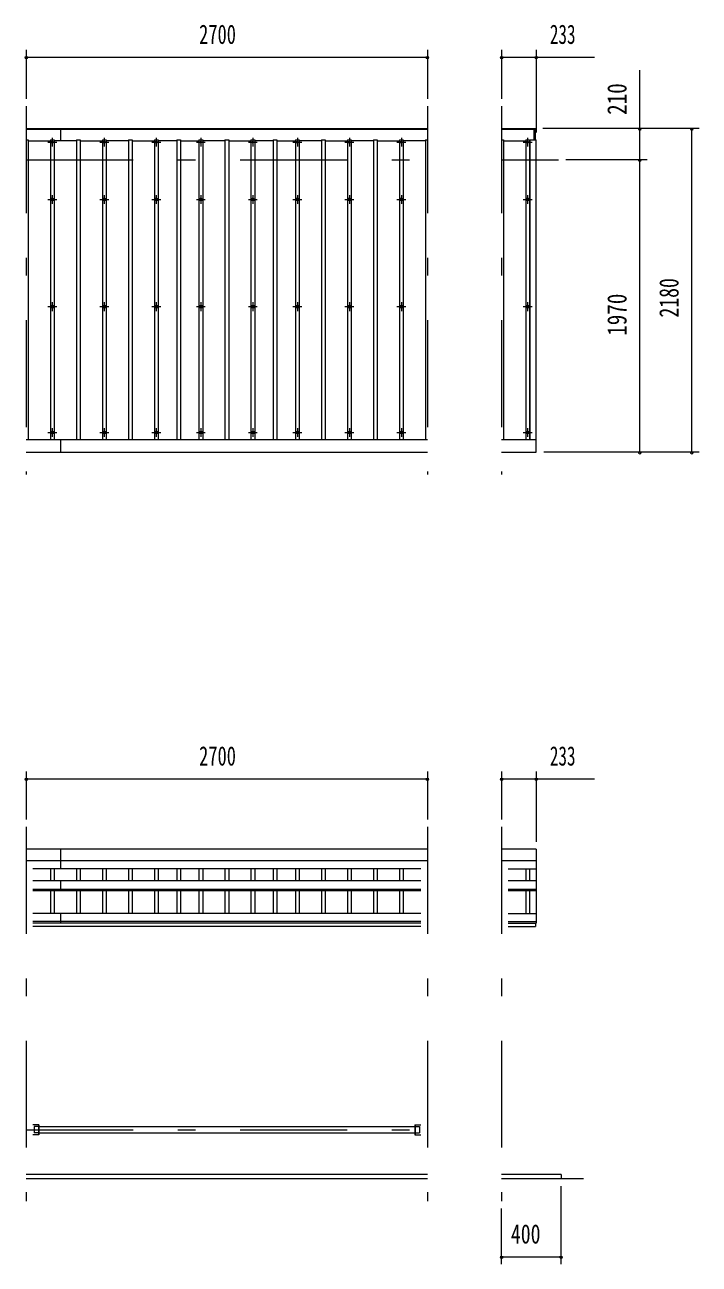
# Model space of a CAD drawing. Units: millimetres, scale not verified. Extents: x -25339 to 25345, y -10500 to 10500.
# Drawn here: x -10441 to -5901, y 1220 to 9567 of the extents above; entities that cross this region are included whole.
import ezdxf
from ezdxf.enums import TextEntityAlignment as Align

# ---------------------------------------------------------------- set-up
doc = ezdxf.new("R2010")
doc.units = ezdxf.units.MM
doc.header["$LTSCALE"] = 60
doc.linetypes.add('USER3', pattern=[24, 12, -5, 2, -5])
for name, color, linetype, lineweight in [('0-2_1-05BOLD', 7, 'Continuous', 18), ('0-3_1-25CENTER', 3, 'USER3', 18), ('0-4_1-45THIN', 4, 'Continuous', 18), ('0-5_1-55DIM', 3, 'Continuous', 18)]:
    doc.layers.add(name, color=color, linetype=linetype, lineweight=lineweight)
doc.styles.add('ＭＳ ゴシック', font='')
doc.styles.get('ＭＳ ゴシック').set_extended_font_data('MS Gothic')

msp = doc.modelspace()

# ---------------------------------------------------------------- linework, layer by layer
at = {"layer": '0-2_1-05BOLD'}
for p, q in [((-10431.28, 8867.67), (-7731.28, 8867.67)), ((-10431.28, 8862.67), (-7731.28, 8862.67)), ((-10201.28, 8867.67), (-10201.28, 8784.63)), ((-7231.28, 8867.67), (-7003.28, 8867.67)), ((-7231.28, 8862.67), (-7013.28, 8862.67)), ((-7013.28, 8790.67), (-7013.28, 8867.67)), ((-7003.28, 8790.67), (-7003.28, 8867.67)), ((-7038.28, 8790.67), (-6998.28, 8790.67)), ((-7038.28, 6773.43), (-7038.28, 8790.67)), ((-10431.28, 6773.43), (-7731.28, 6773.43)), ((-10201.27, 6773.43), (-10201.27, 6687.67)), ((-7231.28, 6773.43), (-6998.28, 6773.43)), ((-10431.28, 6687.67), (-7731.28, 6687.67)), ((-7731.28, 4014.67), (-10431.28, 4014.67)), ((-10201.27, 4014.67), (-10201.27, 3882.27)), ((-6998.28, 4014.67), (-7231.28, 4014.67)), ((-6998.28, 4014.67), (-6998.28, 3515.47)), ((-10431.28, 3937.52), (-7731.28, 3937.52)), ((-7231.28, 3937.52), (-6998.28, 3937.52)), ((-7775.83, 3882.27), (-10386.73, 3882.27)), ((-7186.73, 3882.27), (-6998.28, 3882.27)), ((-10386.73, 3802.96), (-7775.83, 3802.96)), ((-10201.27, 3802.96), (-10201.27, 3737.03)), ((-7186.73, 3802.96), (-6998.28, 3802.96)), ((-10386.73, 3745.26), (-7775.83, 3745.26)), ((-10386.73, 3737.03), (-7775.83, 3737.03)), ((-7186.73, 3745.26), (-6998.28, 3745.26)), ((-7186.73, 3737.03), (-6998.28, 3737.03)), ((-7775.83, 3582.44), (-10386.73, 3582.44)), ((-7775.83, 3527.34), (-10386.73, 3527.34)), ((-7775.83, 3515.47), (-10386.73, 3515.47)), ((-10201.27, 3582.44), (-10201.27, 3515.47)), ((-7186.73, 3582.44), (-6998.28, 3582.44)), ((-7186.73, 3527.34), (-6998.28, 3527.34)), ((-7186.73, 3515.47), (-6998.28, 3515.47)), ((-7003.28, 3515.47), (-7003.28, 3494.67)), ((-7775.83, 3494.67), (-10386.73, 3494.67)), ((-7186.73, 3494.67), (-7003.28, 3494.67)), ((-10346.73, 2157.67), (-10386.73, 2157.67)), ((-10349.93, 2146.02), (-10378.78, 2146.02)), ((-10378.78, 2146.02), (-10378.78, 2103.32)), ((-10349.93, 2103.32), (-10378.78, 2103.32)), ((-10349.93, 2157.67), (-10349.93, 2091.67)), ((-10346.73, 2146.02), (-7815.83, 2146.02)), ((-10346.73, 2103.32), (-7815.83, 2103.32)), ((-7815.83, 2157.67), (-7775.83, 2157.67)), ((-7815.83, 2157.67), (-7815.83, 2091.67)), ((-7815.83, 2091.67), (-7775.83, 2091.67)), ((-7812.63, 2157.67), (-7812.63, 2091.67)), ((-7812.63, 2146.02), (-7783.78, 2146.02)), ((-7812.63, 2103.32), (-7783.78, 2103.32)), ((-7783.78, 2146.02), (-7783.78, 2103.32)), ((-7731.28, 1824.67), (-10431.28, 1824.67)), ((-7731.28, 1794.67), (-10431.28, 1794.67)), ((-6831.28, 1824.67), (-7231.28, 1824.67)), ((-6681.28, 1794.67), (-7231.28, 1794.67)), ((-6831.28, 1824.67), (-6831.28, 1794.67))]:
    msp.add_line(p, q, dxfattribs=at)
for points in [[(-7231.28, 6687.67), (-6998.28, 6687.67), (-6998.28, 8790.67)], [(-10346.73, 2157.67), (-10346.73, 2091.67), (-10386.73, 2091.67)]]:
    msp.add_lwpolyline(points, dxfattribs=at)
for centre in [(-10256.28, 8390.17), (-9906.28, 8390.17), (-9556.28, 8390.17), (-9256.28, 8390.17), (-8906.28, 8390.17), (-8606.27, 8390.17), (-8256.28, 8390.17), (-7906.28, 8390.17), (-7056.27, 8390.17), (-10256.28, 7668.51), (-9906.28, 7668.51), (-9556.28, 7668.51), (-9256.28, 7668.51), (-8906.28, 7668.51), (-8606.27, 7668.51), (-8256.28, 7668.51), (-7906.28, 7668.51), (-7056.27, 7668.51), (-10256.28, 6820.85), (-9906.28, 6820.85), (-9556.28, 6820.85), (-9256.28, 6820.85), (-8906.28, 6820.85), (-8606.27, 6820.85), (-8256.28, 6820.85), (-7906.28, 6820.85), (-7056.27, 6820.85)]:
    msp.add_circle(centre, 10, dxfattribs=at)
for centre, start, end in [((-10256.28, 8765.7), 46.39838, 133.60162), ((-10256.28, 8786.71), 226.3961, 313.6039), ((-9906.28, 8765.7), 46.39838, 133.60162), ((-9906.28, 8786.71), 226.3961, 313.6039), ((-9556.28, 8765.7), 46.39838, 133.60162), ((-9556.28, 8786.71), 226.3961, 313.6039), ((-9256.28, 8765.7), 46.39838, 133.60162), ((-9256.28, 8786.71), 226.3961, 313.6039), ((-8906.28, 8765.7), 46.39838, 133.60162), ((-8906.28, 8786.71), 226.3961, 313.6039), ((-8606.27, 8765.7), 46.39838, 133.60162), ((-8606.27, 8786.71), 226.3961, 313.6039), ((-8256.28, 8765.7), 46.39838, 133.60162), ((-8256.28, 8786.71), 226.3961, 313.6039), ((-7906.28, 8765.7), 46.39838, 133.60162), ((-7906.28, 8786.71), 226.3961, 313.6039), ((-7056.27, 8765.7), 46.39838, 133.60162), ((-7056.27, 8786.71), 226.3961, 313.6039)]:
    msp.add_arc(centre, 14.5, start, end, dxfattribs=at)
at = {"layer": '0-3_1-25CENTER'}
for p, q in [((-10431.28, 9017.67), (-10431.28, 6537.67)), ((-7731.28, 9017.67), (-7731.28, 6537.67)), ((-7231.28, 9017.67), (-7231.28, 6537.67)), ((-10286.27, 8776.2), (-10226.28, 8776.2)), ((-10256.28, 8806.2), (-10256.28, 8746.2)), ((-9936.28, 8776.2), (-9876.28, 8776.2)), ((-9906.28, 8806.2), (-9906.28, 8746.2)), ((-9586.28, 8776.2), (-9526.28, 8776.2)), ((-9556.28, 8806.2), (-9556.28, 8746.2)), ((-9286.28, 8776.2), (-9226.28, 8776.2)), ((-9256.28, 8806.2), (-9256.28, 8746.2)), ((-8936.28, 8776.2), (-8876.28, 8776.2)), ((-8906.28, 8806.2), (-8906.28, 8746.2)), ((-8636.28, 8776.2), (-8576.28, 8776.2)), ((-8606.27, 8806.2), (-8606.27, 8746.2)), ((-8286.27, 8776.2), (-8226.27, 8776.2)), ((-8256.28, 8806.2), (-8256.28, 8746.2)), ((-7936.27, 8776.2), (-7876.28, 8776.2)), ((-7906.28, 8806.2), (-7906.28, 8746.2)), ((-7086.28, 8776.2), (-7026.27, 8776.2)), ((-7056.27, 8806.2), (-7056.27, 8746.2)), ((-10431.28, 8657.67), (-7731.28, 8657.67)), ((-7231.28, 8657.67), (-6848.28, 8657.67)), ((-10286.27, 8390.17), (-10226.27, 8390.17)), ((-10256.28, 8420.17), (-10256.28, 8360.17)), ((-9936.28, 8390.17), (-9876.28, 8390.17)), ((-9906.28, 8420.17), (-9906.28, 8360.17)), ((-9586.28, 8390.17), (-9526.28, 8390.17)), ((-9556.28, 8420.17), (-9556.28, 8360.17)), ((-9286.28, 8390.17), (-9226.28, 8390.17)), ((-9256.28, 8420.17), (-9256.28, 8360.17)), ((-8936.28, 8390.17), (-8876.28, 8390.17)), ((-8906.28, 8420.17), (-8906.28, 8360.17)), ((-8636.28, 8390.17), (-8576.28, 8390.17)), ((-8606.27, 8420.17), (-8606.27, 8360.17)), ((-8286.27, 8390.17), (-8226.27, 8390.17)), ((-8256.28, 8420.17), (-8256.28, 8360.17)), ((-7936.27, 8390.17), (-7876.28, 8390.17)), ((-7906.28, 8420.17), (-7906.28, 8360.17)), ((-7086.28, 8390.17), (-7026.27, 8390.17)), ((-7056.27, 8420.17), (-7056.27, 8360.17)), ((-10256.28, 7698.51), (-10256.28, 7638.51)), ((-9906.28, 7698.51), (-9906.28, 7638.51)), ((-9556.28, 7698.51), (-9556.28, 7638.51)), ((-9256.28, 7698.51), (-9256.28, 7638.51)), ((-8906.28, 7698.51), (-8906.28, 7638.51)), ((-8606.27, 7698.51), (-8606.27, 7638.51)), ((-8256.28, 7698.51), (-8256.28, 7638.51)), ((-7906.28, 7698.51), (-7906.28, 7638.51)), ((-7056.27, 7698.51), (-7056.27, 7638.51)), ((-10286.27, 7668.51), (-10226.27, 7668.51)), ((-9936.28, 7668.51), (-9876.28, 7668.51)), ((-9586.28, 7668.51), (-9526.28, 7668.51)), ((-9286.28, 7668.51), (-9226.28, 7668.51)), ((-8936.28, 7668.51), (-8876.28, 7668.51)), ((-8636.28, 7668.51), (-8576.28, 7668.51)), ((-8286.27, 7668.51), (-8226.27, 7668.51)), ((-7936.27, 7668.51), (-7876.28, 7668.51)), ((-7086.28, 7668.51), (-7026.27, 7668.51)), ((-10256.28, 6850.85), (-10256.28, 6790.85)), ((-9906.28, 6850.85), (-9906.28, 6790.85)), ((-9556.28, 6850.85), (-9556.28, 6790.85)), ((-9256.28, 6850.85), (-9256.28, 6790.85)), ((-8906.28, 6850.85), (-8906.28, 6790.85)), ((-8606.27, 6850.85), (-8606.27, 6790.85)), ((-8256.28, 6850.85), (-8256.28, 6790.85)), ((-7906.28, 6850.85), (-7906.28, 6790.85)), ((-7056.27, 6850.85), (-7056.27, 6790.85)), ((-10286.27, 6820.85), (-10226.27, 6820.85)), ((-9936.28, 6820.85), (-9876.28, 6820.85)), ((-9586.28, 6820.85), (-9526.28, 6820.85)), ((-9286.28, 6820.85), (-9226.28, 6820.85)), ((-8936.28, 6820.85), (-8876.28, 6820.85)), ((-8636.28, 6820.85), (-8576.28, 6820.85)), ((-8286.27, 6820.85), (-8226.27, 6820.85)), ((-7936.27, 6820.85), (-7876.28, 6820.85)), ((-7086.28, 6820.85), (-7026.27, 6820.85)), ((-10431.28, 4164.67), (-10431.28, 1644.67)), ((-7731.28, 4164.67), (-7731.28, 1644.67)), ((-7231.28, 4164.67), (-7231.28, 1644.67)), ((-10431.28, 2124.67), (-7731.28, 2124.67))]:
    msp.add_line(p, q, dxfattribs=at)
at = {"layer": '0-4_1-45THIN'}
for p, q in [((-10418.78, 8784.63), (-10268.78, 8784.63)), ((-10268.78, 8790.67), (-10268.78, 6773.43)), ((-10093.78, 8784.63), (-10243.78, 8784.63)), ((-10093.78, 8790.67), (-10093.78, 6773.43)), ((-10068.78, 8784.63), (-9918.78, 8784.63)), ((-9918.78, 8790.67), (-9918.78, 6773.43)), ((-9743.78, 8784.63), (-9893.77, 8784.63)), ((-9743.78, 8790.67), (-9743.78, 6773.43)), ((-9718.78, 8784.63), (-9568.77, 8784.63)), ((-9568.77, 8790.67), (-9568.77, 6773.43)), ((-9418.78, 8784.63), (-9543.77, 8784.63)), ((-9418.78, 8790.67), (-9418.78, 6773.43)), ((-9393.78, 8784.63), (-9268.78, 8784.63)), ((-9268.78, 8790.67), (-9268.78, 6773.43)), ((-9093.78, 8784.63), (-9243.77, 8784.63)), ((-9093.78, 8790.67), (-9093.78, 6773.43)), ((-9068.78, 8784.63), (-8918.78, 8784.63)), ((-8918.78, 8790.67), (-8918.78, 6773.43)), ((-8768.78, 8784.63), (-8893.77, 8784.63)), ((-8768.78, 8790.67), (-8768.78, 6773.43)), ((-8743.78, 8784.63), (-8618.78, 8784.63)), ((-8618.78, 8790.67), (-8618.78, 6773.43)), ((-8443.78, 8784.63), (-8593.77, 8784.63)), ((-8443.78, 8790.67), (-8443.78, 6773.43)), ((-8418.77, 8784.63), (-8268.78, 8784.63)), ((-8268.78, 8790.67), (-8268.78, 6773.43)), ((-8093.78, 8784.63), (-8243.78, 8784.63)), ((-8093.78, 8790.67), (-8093.78, 6773.43)), ((-8068.78, 8784.63), (-7918.78, 8784.63)), ((-7918.78, 8790.67), (-7918.78, 6773.43)), ((-7743.78, 8784.63), (-7893.78, 8784.63)), ((-7743.77, 8790.67), (-7743.77, 6773.43)), ((-7743.77, 8790.67), (-7731.28, 8790.67)), ((-7218.77, 8784.63), (-7068.77, 8784.63)), ((-7068.77, 8790.67), (-7068.77, 6773.43)), ((-7038.28, 8775.67), (-7043.77, 8775.67)), ((-10268.78, 3882.27), (-10268.78, 3802.96)), ((-10243.77, 3882.27), (-10243.77, 3802.96)), ((-10093.78, 3882.27), (-10093.78, 3802.96)), ((-10068.78, 3882.27), (-10068.78, 3802.96)), ((-9918.78, 3882.27), (-9918.78, 3802.96)), ((-9893.78, 3882.27), (-9893.78, 3802.96)), ((-9743.78, 3882.27), (-9743.78, 3802.96)), ((-9718.78, 3882.27), (-9718.78, 3802.96)), ((-9568.78, 3882.27), (-9568.78, 3802.96)), ((-9543.78, 3882.27), (-9543.78, 3802.96)), ((-9418.78, 3882.27), (-9418.78, 3802.96)), ((-9393.78, 3882.27), (-9393.78, 3802.96)), ((-9268.78, 3882.27), (-9268.78, 3802.96)), ((-9243.78, 3882.27), (-9243.78, 3802.96)), ((-9093.78, 3882.27), (-9093.78, 3802.96)), ((-9068.77, 3882.27), (-9068.77, 3802.96)), ((-8918.78, 3882.27), (-8918.78, 3802.96)), ((-8893.78, 3882.27), (-8893.78, 3802.96)), ((-8768.77, 3882.27), (-8768.77, 3802.96)), ((-8743.77, 3882.27), (-8743.77, 3802.96)), ((-8618.78, 3882.27), (-8618.78, 3802.96)), ((-8593.78, 3882.27), (-8593.78, 3802.96)), ((-8443.77, 3882.27), (-8443.77, 3802.96)), ((-8418.77, 3882.27), (-8418.77, 3802.96)), ((-8268.78, 3882.27), (-8268.78, 3802.96)), ((-8243.78, 3882.27), (-8243.78, 3802.96)), ((-8093.78, 3882.27), (-8093.78, 3802.96)), ((-8068.77, 3882.27), (-8068.77, 3802.96)), ((-7918.78, 3882.27), (-7918.78, 3802.96)), ((-7893.77, 3882.27), (-7893.77, 3802.96)), ((-7068.77, 3882.27), (-7068.77, 3802.96)), ((-7043.78, 3882.27), (-7043.78, 3802.96)), ((-10268.78, 3737.03), (-10268.78, 3582.44)), ((-10243.77, 3737.03), (-10243.77, 3582.44)), ((-10093.78, 3737.03), (-10093.78, 3582.44)), ((-10068.78, 3737.03), (-10068.78, 3582.44)), ((-9918.78, 3737.03), (-9918.78, 3582.44)), ((-9893.78, 3737.03), (-9893.78, 3582.44)), ((-9743.78, 3737.03), (-9743.78, 3582.44)), ((-9718.78, 3737.03), (-9718.78, 3582.44)), ((-9568.78, 3737.03), (-9568.78, 3582.44)), ((-9543.78, 3737.03), (-9543.78, 3582.44)), ((-9418.78, 3737.03), (-9418.78, 3582.44)), ((-9393.78, 3737.03), (-9393.78, 3582.44)), ((-9268.78, 3737.03), (-9268.78, 3582.44)), ((-9243.78, 3737.03), (-9243.78, 3582.44)), ((-9093.78, 3737.03), (-9093.78, 3582.44)), ((-9068.77, 3737.03), (-9068.77, 3582.44)), ((-8918.78, 3737.03), (-8918.78, 3582.44)), ((-8893.78, 3737.03), (-8893.78, 3582.44)), ((-8768.77, 3737.03), (-8768.77, 3582.44)), ((-8743.77, 3737.03), (-8743.77, 3582.44)), ((-8618.78, 3737.03), (-8618.78, 3582.44)), ((-8593.78, 3737.03), (-8593.78, 3582.44)), ((-8443.77, 3737.03), (-8443.77, 3582.44)), ((-8418.77, 3737.03), (-8418.77, 3582.44)), ((-8268.78, 3737.03), (-8268.78, 3582.44)), ((-8243.78, 3737.03), (-8243.78, 3582.44)), ((-8093.78, 3737.03), (-8093.78, 3582.44)), ((-8068.77, 3737.03), (-8068.77, 3582.44)), ((-7918.78, 3737.03), (-7918.78, 3582.44)), ((-7893.77, 3737.03), (-7893.77, 3582.44)), ((-7068.77, 3737.03), (-7068.77, 3582.44)), ((-7043.78, 3737.03), (-7043.78, 3582.44))]:
    msp.add_line(p, q, dxfattribs=at)
for points in [[(-10431.28, 8790.67), (-10418.78, 8790.67), (-10418.78, 6773.43)], [(-10268.78, 8790.67), (-10243.78, 8790.67), (-10243.78, 6773.43)], [(-10093.78, 8790.67), (-10068.78, 8790.67), (-10068.78, 6773.43)], [(-9918.78, 8790.67), (-9893.77, 8790.67), (-9893.77, 6773.43)], [(-9743.78, 8790.67), (-9718.78, 8790.67), (-9718.78, 6773.43)], [(-9568.77, 8790.67), (-9543.77, 8790.67), (-9543.77, 6773.43)], [(-9418.78, 8790.67), (-9393.78, 8790.67), (-9393.78, 6773.43)], [(-9268.78, 8790.67), (-9243.77, 8790.67), (-9243.77, 6773.43)], [(-9093.78, 8790.67), (-9068.78, 8790.67), (-9068.78, 6773.43)], [(-8918.78, 8790.67), (-8893.77, 8790.67), (-8893.77, 6773.43)], [(-8768.78, 8790.67), (-8743.78, 8790.67), (-8743.78, 6773.43)], [(-8618.78, 8790.67), (-8593.77, 8790.67), (-8593.77, 6773.43)], [(-8443.78, 8790.67), (-8418.77, 8790.67), (-8418.77, 6773.43)], [(-8268.78, 8790.67), (-8243.78, 8790.67), (-8243.78, 6773.43)], [(-8093.78, 8790.67), (-8068.78, 8790.67), (-8068.78, 6773.43)], [(-7918.78, 8790.67), (-7893.78, 8790.67), (-7893.78, 6773.43)], [(-7231.28, 8790.67), (-7218.77, 8790.67), (-7218.77, 6773.43)], [(-7068.77, 8790.67), (-7043.77, 8790.67), (-7043.77, 6773.43)]]:
    msp.add_lwpolyline(points, dxfattribs=at)
at = {"layer": '0-5_1-55DIM'}
for p, q in [((-10421.28, 9348.67), (-10441.28, 9348.67)), ((-10431.28, 9398.67), (-10431.28, 9067.67)), ((-10431.28, 9348.67), (-7731.28, 9348.67)), ((-7721.28, 9348.67), (-7741.28, 9348.67)), ((-7731.28, 9398.67), (-7731.28, 9067.67)), ((-7221.28, 9348.67), (-7241.28, 9348.67)), ((-7231.28, 9398.67), (-7231.28, 9067.67)), ((-7231.28, 9348.67), (-6998.28, 9348.67)), ((-6988.28, 9348.67), (-7008.28, 9348.67)), ((-6998.28, 9398.67), (-6998.28, 8840.67)), ((-6998.28, 9348.67), (-6605.78, 9348.67)), ((-6301.29, 8867.67), (-6301.29, 9260.17)), ((-5901.28, 8867.67), (-6953.28, 8867.67)), ((-6291.29, 8867.67), (-6311.29, 8867.67)), ((-6301.29, 8657.67), (-6301.29, 8867.67)), ((-5941.28, 8867.67), (-5961.28, 8867.67)), ((-5951.28, 6687.67), (-5951.28, 8867.67)), ((-6251.29, 8657.67), (-6798.28, 8657.67)), ((-6291.29, 8657.67), (-6311.29, 8657.67)), ((-6301.29, 6687.67), (-6301.29, 8657.67)), ((-5901.28, 6687.67), (-6948.28, 6687.67)), ((-6291.29, 6687.67), (-6311.29, 6687.67)), ((-5941.28, 6687.67), (-5961.28, 6687.67)), ((-10431.28, 4538.67), (-10431.28, 4214.67)), ((-7731.28, 4538.67), (-7731.28, 4214.67)), ((-7231.28, 4538.67), (-7231.28, 4214.67)), ((-6998.28, 4538.67), (-6998.28, 4064.67)), ((-10421.28, 4488.67), (-10441.28, 4488.67)), ((-10431.28, 4488.67), (-7731.28, 4488.67)), ((-7721.28, 4488.67), (-7741.28, 4488.67)), ((-7221.28, 4488.67), (-7241.28, 4488.67)), ((-7231.28, 4488.67), (-6998.28, 4488.67)), ((-6988.28, 4488.67), (-7008.28, 4488.67)), ((-6998.28, 4488.67), (-6605.78, 4488.67)), ((-6831.28, 1219.67), (-6831.28, 1744.67)), ((-7231.28, 1219.67), (-7231.28, 1594.67)), ((-7221.28, 1269.67), (-7241.28, 1269.67)), ((-7231.28, 1269.67), (-6831.28, 1269.67)), ((-6821.28, 1269.67), (-6841.28, 1269.67))]:
    msp.add_line(p, q, dxfattribs=at)
for centre in [(-10431.28, 9348.67), (-7731.28, 9348.67), (-7231.28, 9348.67), (-6998.28, 9348.67), (-6301.29, 8867.67), (-5951.28, 8867.67), (-6301.29, 8657.67), (-6301.29, 6687.67), (-5951.28, 6687.67), (-10431.28, 4488.67), (-7731.28, 4488.67), (-7231.28, 4488.67), (-6998.28, 4488.67), (-7231.28, 1269.67), (-6831.28, 1269.67)]:
    msp.add_arc(centre, 10, 180, 0, dxfattribs=at)

# ---------------------------------------------------------------- texts
at = {"layer": '0-5_1-55DIM', "color": 7, "style": 'ＭＳ ゴシック'}
for s, width, p in [('2700', 0.7, (-9267.88, 9398.67)), ('233', 0.65, (-6906.45, 9398.67)), ('2700', 0.7, (-9267.88, 4538.67)), ('233', 0.65, (-6906.45, 4538.67)), ('400', 0.75, (-7168.9, 1319.67))]:
    msp.add_text(s, height=130.2, dxfattribs=dict(at, width=width)).set_placement(p, align=Align.BOTTOM_LEFT)
for s, width, p in [('210', 0.8, (-6351.29, 8960.02)), ('2180', 0.75, (-6001.28, 7594.64)), ('1970', 0.8, (-6351.29, 7472.48))]:
    msp.add_text(s, height=130.2, rotation=90, dxfattribs=dict(at, width=width)).set_placement(p, align=Align.BOTTOM_LEFT)

doc.saveas('drawing.dxf')
